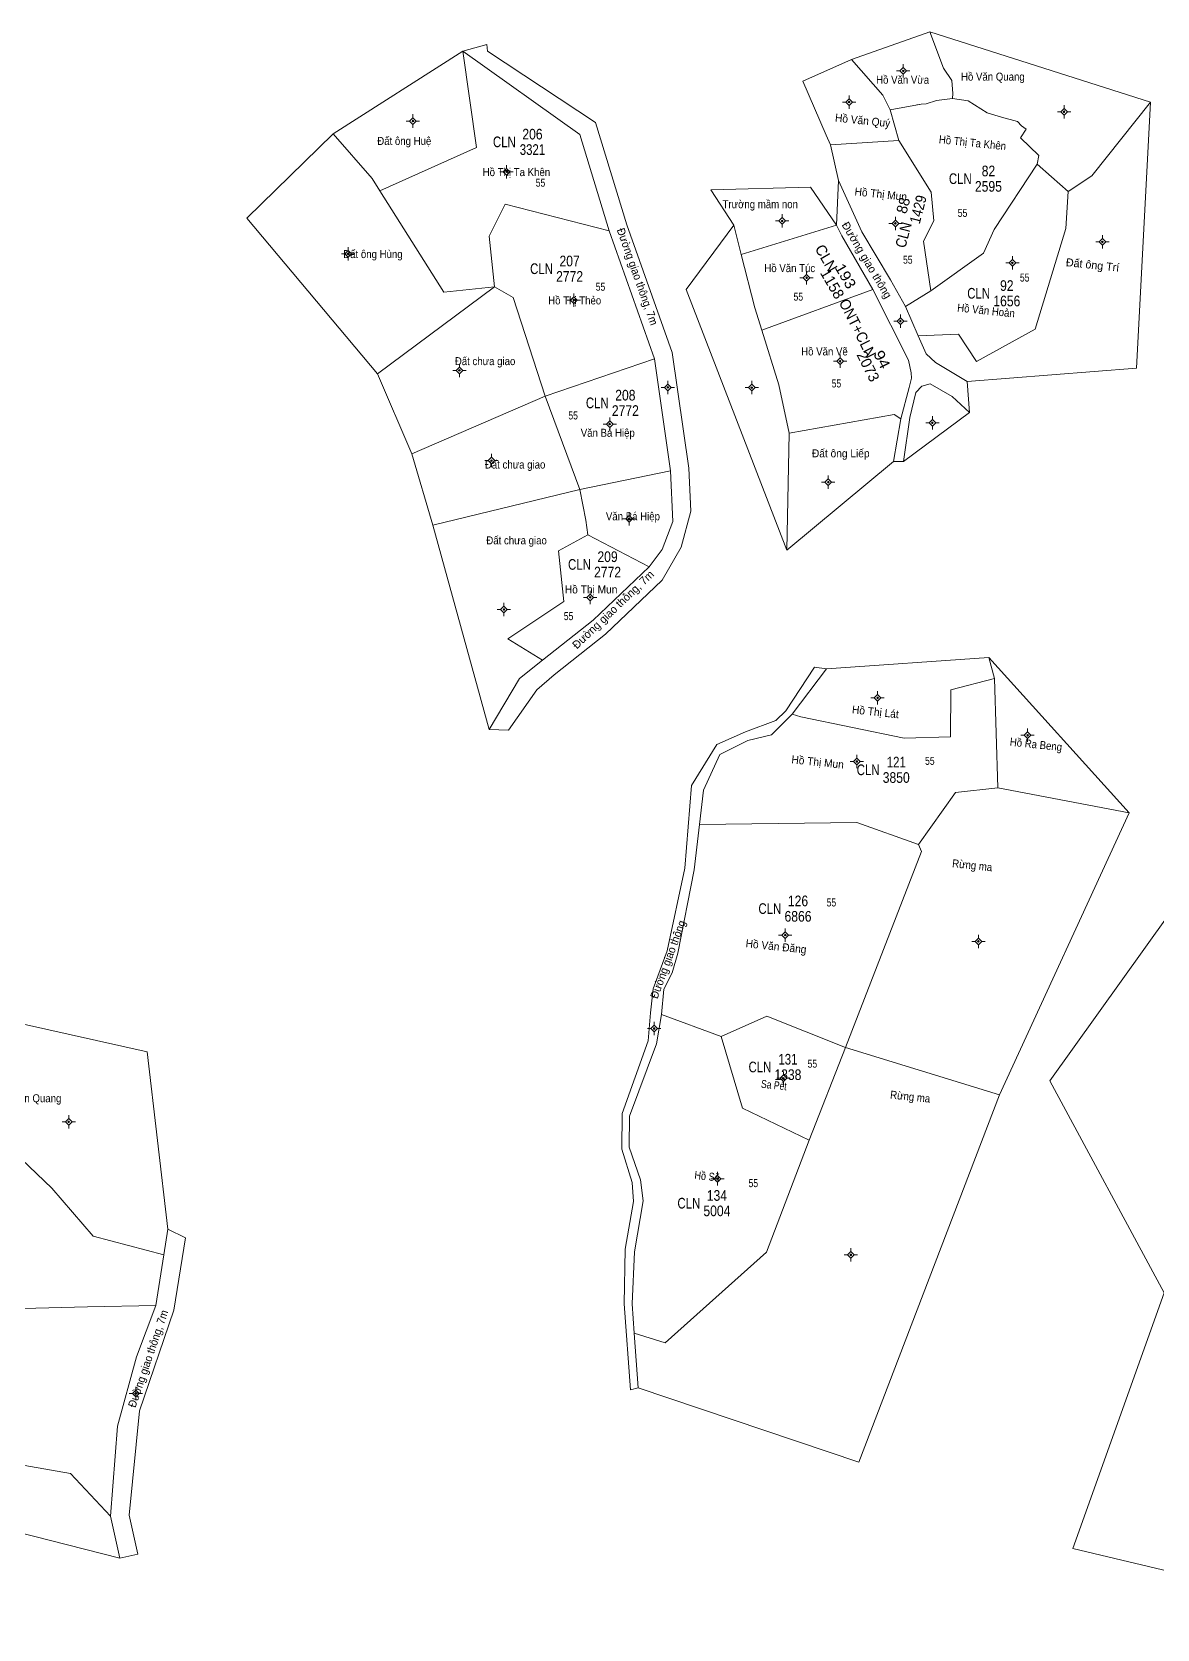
# Model space of a CAD drawing. Header units: metres. Extents: x 532111 to 534111, y 1847471 to 1850320.
# Drawn here: x 532931 to 533352, y 1848227 to 1848826 of the extents above; entities that cross this region are included whole.
import ezdxf
from ezdxf.enums import TextEntityAlignment as Align

# ---------------------------------------------------------------- set-up
doc = ezdxf.new("R2010")
doc.units = ezdxf.units.M
doc.header["$LTSCALE"] = 1.2
for name, color, linetype, lineweight in [('10', 7, 'Continuous', 13), ('11', 7, 'Continuous', 13), ('2', 7, 'Continuous', 13)]:
    doc.layers.add(name, color=color, linetype=linetype, lineweight=lineweight)
for name, color, linetype in [('3', 7, 'Continuous'), ('4', 7, 'Continuous'), ('5', 7, 'Continuous'), ('63', 7, 'Continuous'), ('7', 7, 'Continuous'), ('8', 7, 'Continuous')]:
    doc.layers.add(name, color=color, linetype=linetype)

msp = doc.modelspace()

# ---------------------------------------------------------------- hatches: boundary and pattern name
at = {"layer": '11'}
for points in [[(533257.59, 1848810.9, 1), (533256.99, 1848810.9, 1)], [(533237.27, 1848799.21, 1), (533236.669, 1848799.21, 1)], [(533317.86, 1848795.57, 1), (533317.26, 1848795.57, 1)], [(533073.72, 1848792.12, 1), (533073.12, 1848792.12, 1)], [(533108.87, 1848773.12, 1), (533108.269, 1848773.12, 1)], [(533212.17, 1848754.66, 1), (533211.569, 1848754.66, 1)], [(533254.6, 1848753.72, 1), (533254, 1848753.72, 1)], [(533332.24, 1848746.77, 1), (533331.639, 1848746.77, 1)], [(533049.44, 1848742.34, 1), (533048.84, 1848742.34, 1)], [(533298.5, 1848738.9, 1), (533297.899, 1848738.9, 1)], [(533221.32, 1848733.34, 1), (533220.72, 1848733.34, 1)], [(533134.06, 1848725, 1), (533133.459, 1848725, 1)], [(533256.49, 1848717.09, 1), (533255.889, 1848717.09, 1)], [(533091.17, 1848698.64, 1), (533090.569, 1848698.64, 1)], [(533233.88, 1848702.05, 1), (533233.279, 1848702.05, 1)], [(533169.32, 1848692.25, 1), (533168.72, 1848692.25, 1)], [(533200.77, 1848692.16, 1), (533200.169, 1848692.16, 1)], [(533147.49, 1848678.5, 1), (533146.889, 1848678.5, 1)], [(533268.48, 1848678.96, 1), (533267.88, 1848678.96, 1)], [(533103.19, 1848664.78, 1), (533102.59, 1848664.78, 1)], [(533229.45, 1848656.7, 1), (533228.85, 1848656.7, 1)], [(533154.75, 1848643, 1), (533154.149, 1848643, 1)], [(533107.84, 1848608.97, 1), (533107.24, 1848608.97, 1)], [(533140.18, 1848613.5, 1), (533139.579, 1848613.5, 1)], [(533247.95, 1848575.84, 1), (533247.35, 1848575.84, 1)], [(533304.19, 1848561.81, 1), (533303.59, 1848561.81, 1)], [(533240.15, 1848551.98, 1), (533239.549, 1848551.98, 1)], [(533213.32, 1848486.91, 1), (533212.72, 1848486.91, 1)], [(533285.75, 1848484.53, 1), (533285.149, 1848484.53, 1)], [(533164.17, 1848451.86, 1), (533163.569, 1848451.86, 1)], [(533212.65, 1848433.23, 1), (533212.049, 1848433.23, 1)], [(532944.66, 1848416.89, 1), (532944.059, 1848416.89, 1)], [(533187.86, 1848395.58, 1), (533187.26, 1848395.58, 1)], [(533237.92, 1848367, 1), (533237.319, 1848367, 1)], [(532969.86, 1848315, 1), (532969.26, 1848315, 1)]]:
    msp.add_hatch(color=256, dxfattribs=at).paths.add_polyline_path(points)

# ---------------------------------------------------------------- linework, layer by layer
at = {"layer": '10'}
for p, q in [((533092.12, 1848818.25), (533043.48, 1848787.32)), ((533097.21, 1848782.21), (533092.12, 1848818.25)), ((533252.42, 1848796.3), (533263.92, 1848798.44)), ((533252.42, 1848796.3), (533255.6, 1848784.84)), ((533263.92, 1848798.44), (533262.41, 1848798.24)), ((533097.21, 1848782.21), (533061, 1848766)), ((533228.39, 1848786.86), (533230.04, 1848783.19)), ((533230.04, 1848783.19), (533255.6, 1848784.84)), ((533230.04, 1848783.19), (533233.02, 1848769.79)), ((533291.41, 1848751.48), (533307.44, 1848775.89)), ((533312.88, 1848771.16), (533319.09, 1848765.64)), ((533319.09, 1848765.64), (533327.98, 1848771.59)), ((533232.19, 1848753.01), (533233.02, 1848769.79)), ((533318.21, 1848751.84), (533319.09, 1848765.64)), ((533196.5, 1848742.03), (533193.7, 1848753.06)), ((533196.5, 1848742.03), (533232.19, 1848753.01)), ((533060.17, 1848697.37), (533104, 1848730)), ((533245.86, 1848728.99), (533204.21, 1848713.67)), ((533267.58, 1848728.48), (533258.15, 1848722.61)), ((533258.15, 1848722.61), (533262.91, 1848711.59)), ((533214.5, 1848675.12), (533253.83, 1848682.14)), ((533256.37, 1848680.49), (533253.6, 1848664.51)), ((533253.83, 1848682.14), (533256.37, 1848680.49)), ((533259.68, 1848680.97), (533257.32, 1848664.4)), ((533214.5, 1848675.12), (533213.57, 1848631.27)), ((533080.95, 1848640.57), (533101.97, 1848563.95)), ((533139, 1848637), (533162, 1848625)), ((533291.46, 1848583.13), (533289.38, 1848590.95)), ((533228.44, 1848586.71), (533215.6, 1848569.68)), ((533292.71, 1848542.09), (533291.46, 1848583.13)), ((533292.71, 1848542.09), (533341.99, 1848532.68)), ((533188.94, 1848448.82), (533166.59, 1848457.16)), ((533222, 1848410), (533235.57, 1848444.7)), ((533157.83, 1848317.18), (533156.39, 1848337.63)), ((532969.79, 1848328.84), (532962.7, 1848302.85)), ((533157.83, 1848317.18), (533155, 1848316.38)), ((532811.79, 1848291.86), (532963.48, 1848253.31))]:
    msp.add_line(p, q, dxfattribs=at)
for points in [[(533272.32, 1848811.87), (533267.29, 1848825.51), (533237.8, 1848815.24)], [(533267.29, 1848825.51), (533349.92, 1848799.14), (533327.98, 1848771.59)], [(533092.12, 1848818.25), (533101.08, 1848820.83), (533101.43, 1848818.33), (533141.93, 1848791.53), (533153.65, 1848753.19), (533170.6, 1848705.34), (533176.93, 1848661.99), (533177.65, 1848645.86), (533173.96, 1848632.31), (533166.83, 1848619.93), (533145.59, 1848599.71), (533126.34, 1848584.51), (533119.83, 1848578.88), (533109.25, 1848563.68), (533101.97, 1848563.95)], [(533147, 1848751), (533136, 1848787), (533092.12, 1848818.25)], [(533237.8, 1848815.24), (533219.63, 1848807.02), (533228.39, 1848786.86)], [(533252.42, 1848796.3), (533249.59, 1848801.84), (533237.8, 1848815.24)], [(533275.7, 1848800.6), (533275.82, 1848802.49), (533275.45, 1848807.29), (533272.32, 1848811.87)], [(533275.7, 1848800.6), (533269.67, 1848799.85), (533265.8, 1848798.58), (533263.92, 1848798.44)], [(533275.7, 1848800.6), (533281.62, 1848799.72), (533288.72, 1848795.14)], [(533349.92, 1848799.14), (533344.78, 1848699.48), (533281.19, 1848694.41)], [(533288.72, 1848795.14), (533294.1, 1848793.51), (533300.13, 1848791.88)], [(533300.13, 1848791.88), (533301.57, 1848790.25), (533303.3, 1848789.05)], [(533303.3, 1848789.05), (533301.26, 1848785.83), (533308.12, 1848779.22)], [(533043.48, 1848787.32), (533011.17, 1848755.64), (533060.17, 1848697.37)], [(533061, 1848766), (533058.08, 1848770.52), (533043.48, 1848787.32)], [(533255.6, 1848784.84), (533267.71, 1848765.46), (533268.77, 1848754.67), (533264.84, 1848747.13), (533267.58, 1848728.48)], [(533308.12, 1848779.22), (533307.44, 1848775.89), (533312.88, 1848771.16)], [(533061, 1848766), (533085, 1848728), (533104, 1848730)], [(533193.7, 1848753.06), (533185.18, 1848766.27), (533222.55, 1848767.29), (533232.19, 1848753.01)], [(533233.02, 1848769.79), (533241.78, 1848750.54), (533252.43, 1848732.55), (533258.15, 1848722.61)], [(533104, 1848730), (533102, 1848749), (533108, 1848761), (533147, 1848751)], [(533213.57, 1848631.27), (533175.92, 1848728.94), (533193.7, 1848753.06)], [(533245.86, 1848728.99), (533234.2, 1848749.04), (533232.19, 1848753.01)], [(533147, 1848751), (533164, 1848703), (533170, 1848661), (533136, 1848654), (533123, 1848689), (533164, 1848703)], [(533267.58, 1848728.48), (533287.35, 1848742.63), (533291.41, 1848751.48)], [(533284.72, 1848701.91), (533306.7, 1848714.05), (533318.21, 1848751.84)], [(533204.21, 1848713.67), (533201.59, 1848722.03), (533196.5, 1848742.03)], [(533123, 1848689), (533111, 1848726), (533104, 1848730)], [(533256.37, 1848680.49), (533259.51, 1848692.24), (533260.31, 1848695.69), (533260.18, 1848697.65), (533259.25, 1848702.4), (533245.86, 1848728.99)], [(533214.5, 1848675.12), (533210.63, 1848693.2), (533204.21, 1848713.67)], [(533262.91, 1848711.59), (533277.93, 1848712.24), (533284.72, 1848701.91)], [(533281.19, 1848694.41), (533269.31, 1848701.57), (533265.86, 1848704.77), (533262.91, 1848711.59)], [(533060.17, 1848697.37), (533073.06, 1848667.28), (533123, 1848689)], [(533281.19, 1848694.41), (533282.1, 1848682.77), (533257.32, 1848664.4), (533253.6, 1848664.51), (533213.57, 1848631.27)], [(533282.1, 1848682.77), (533275.6, 1848688.82), (533267.39, 1848693.53), (533264.28, 1848692.75), (533261.98, 1848690.39), (533259.68, 1848680.97)], [(533073.06, 1848667.28), (533080.95, 1848640.57), (533136, 1848654)], [(533170, 1848661), (533170.86, 1848642.02), (533166.88, 1848631.45), (533162, 1848625)], [(533139, 1848637), (533138.2, 1848642.44), (533136, 1848654)], [(533122, 1848590), (533109, 1848598), (533130, 1848612), (533128, 1848631), (533139, 1848637)], [(533162, 1848625), (533141, 1848605), (533122, 1848590)], [(533223.99, 1848587.34), (533228.44, 1848586.71), (533289.38, 1848590.95), (533341.99, 1848532.68), (533293.37, 1848426.98), (533235.57, 1848444.7)], [(533122, 1848590), (533113.39, 1848583.08), (533101.97, 1848563.95)], [(533223.99, 1848587.34), (533213.24, 1848571.01), (533209.43, 1848567.41), (533198.17, 1848563.08), (533187.42, 1848558.4), (533177.88, 1848543), (533175.4, 1848512.03), (533168.77, 1848480.98)], [(533215.6, 1848569.68), (533218.87, 1848568.69), (533257.64, 1848560.73), (533275.04, 1848561.17), (533275.06, 1848578.9), (533291.46, 1848583.13)], [(533215.6, 1848569.68), (533207.83, 1848561.97), (533198.98, 1848559.83), (533188.51, 1848554.67)], [(533180.88, 1848528.34), (533182.43, 1848541.25), (533188.51, 1848554.67)], [(533401.58, 1848557.13), (533312.27, 1848432.28), (533355.13, 1848352.82)], [(533262.99, 1848520.84), (533276.9, 1848540.32), (533292.71, 1848542.09)], [(533166.59, 1848457.16), (533167.47, 1848466.63), (533170.6, 1848472.72), (533172.73, 1848480.11), (533178.86, 1848511.42), (533180.88, 1848528.34)], [(533180.88, 1848528.34), (533239.83, 1848529.12), (533262.99, 1848520.84)], [(533262.99, 1848520.84), (533264.16, 1848518.18), (533235.57, 1848444.7)], [(533168.77, 1848480.98), (533163.53, 1848466.71), (533162.56, 1848457.74), (533161.68, 1848447.26), (533151.87, 1848420.05), (533151.79, 1848406.7), (533155.68, 1848394.1), (533156.13, 1848387), (533152.95, 1848369.12), (533152.63, 1848348.71), (533155, 1848316.38)], [(532981.53, 1848376.69), (532973.77, 1848443.19), (532868.02, 1848466.78)], [(532980, 1848367), (532953.54, 1848374.01), (532938, 1848392), (532895, 1848433), (532859, 1848464)], [(533166.59, 1848457.16), (533164.71, 1848446.13), (533154.6, 1848418.96), (533154.55, 1848407.39)], [(533188.94, 1848448.82), (533206.08, 1848456.47), (533235.57, 1848444.7)], [(533188.94, 1848448.82), (533197, 1848422), (533222, 1848410)], [(533293.37, 1848426.98), (533240.56, 1848289.3), (533157.83, 1848317.18)], [(533156.39, 1848337.63), (533155.62, 1848348.6), (533156.54, 1848368.15), (533159.8, 1848387.25), (533158.78, 1848395.13), (533154.55, 1848407.39)], [(533222, 1848410), (533206, 1848368), (533168, 1848334), (533156.39, 1848337.63)], [(532981.53, 1848376.69), (532988.1, 1848373.45), (532983.82, 1848346.31), (532970.89, 1848308.51), (532967.08, 1848269.43), (532970.31, 1848254.83), (532963.48, 1848253.31)], [(532969.79, 1848328.84), (532977, 1848348), (532980, 1848367), (532981.53, 1848376.69)], [(532834, 1848368), (532863, 1848353), (532927.22, 1848346.9), (532951.36, 1848347.59), (532977, 1848348)], [(533355.13, 1848352.82), (533320.84, 1848256.92), (533447.94, 1848226.72)], [(532960, 1848269), (532945, 1848285), (532882, 1848296), (532841, 1848300), (532817, 1848301)], [(532963.48, 1848253.31), (532960, 1848269), (532962.7, 1848302.85)]]:
    msp.add_lwpolyline(points, dxfattribs=at)
at = {"layer": '11'}
for p, q in [((533257.29, 1848813.4), (533257.29, 1848812.15)), ((533256.04, 1848810.9), (533254.79, 1848810.9)), ((533257.29, 1848809.65), (533257.29, 1848808.4)), ((533259.79, 1848810.9), (533258.54, 1848810.9)), ((533236.97, 1848801.71), (533236.97, 1848800.46)), ((533073.42, 1848794.62), (533073.42, 1848793.37)), ((533235.72, 1848799.21), (533234.47, 1848799.21)), ((533236.97, 1848797.96), (533236.97, 1848796.71)), ((533239.47, 1848799.21), (533238.22, 1848799.21)), ((533316.31, 1848795.57), (533315.06, 1848795.57)), ((533317.56, 1848798.07), (533317.56, 1848796.82)), ((533317.56, 1848794.32), (533317.56, 1848793.07)), ((533320.06, 1848795.57), (533318.81, 1848795.57)), ((533072.17, 1848792.12), (533070.92, 1848792.12)), ((533073.42, 1848790.87), (533073.42, 1848789.62)), ((533075.92, 1848792.12), (533074.67, 1848792.12)), ((533107.32, 1848773.12), (533106.07, 1848773.12)), ((533108.57, 1848775.62), (533108.57, 1848774.37)), ((533108.57, 1848771.87), (533108.57, 1848770.62)), ((533111.07, 1848773.12), (533109.82, 1848773.12)), ((533210.62, 1848754.66), (533209.37, 1848754.66)), ((533211.87, 1848757.16), (533211.87, 1848755.91)), ((533211.87, 1848753.41), (533211.87, 1848752.16)), ((533214.37, 1848754.66), (533213.12, 1848754.66)), ((533253.05, 1848753.72), (533251.8, 1848753.72)), ((533254.3, 1848756.22), (533254.3, 1848754.97)), ((533254.3, 1848752.47), (533254.3, 1848751.22)), ((533256.8, 1848753.72), (533255.55, 1848753.72)), ((533330.69, 1848746.77), (533329.44, 1848746.77)), ((533331.94, 1848749.27), (533331.94, 1848748.02)), ((533334.44, 1848746.77), (533333.19, 1848746.77)), ((533047.89, 1848742.34), (533046.64, 1848742.34)), ((533049.14, 1848744.84), (533049.14, 1848743.59)), ((533049.14, 1848741.09), (533049.14, 1848739.84)), ((533051.64, 1848742.34), (533050.39, 1848742.34)), ((533298.2, 1848741.4), (533298.2, 1848740.15)), ((533331.94, 1848745.52), (533331.94, 1848744.27)), ((533221.02, 1848735.84), (533221.02, 1848734.59)), ((533296.95, 1848738.9), (533295.7, 1848738.9)), ((533298.2, 1848737.65), (533298.2, 1848736.4)), ((533300.7, 1848738.9), (533299.45, 1848738.9)), ((533219.77, 1848733.34), (533218.52, 1848733.34)), ((533221.02, 1848732.09), (533221.02, 1848730.84)), ((533223.52, 1848733.34), (533222.27, 1848733.34)), ((533132.51, 1848725), (533131.26, 1848725)), ((533133.76, 1848727.5), (533133.76, 1848726.25)), ((533133.76, 1848723.75), (533133.76, 1848722.5)), ((533136.26, 1848725), (533135.01, 1848725)), ((533254.94, 1848717.09), (533253.69, 1848717.09)), ((533256.19, 1848719.59), (533256.19, 1848718.34)), ((533258.69, 1848717.09), (533257.44, 1848717.09)), ((533256.19, 1848715.84), (533256.19, 1848714.59)), ((533233.58, 1848704.55), (533233.58, 1848703.3)), ((533089.62, 1848698.64), (533088.37, 1848698.64)), ((533090.87, 1848701.14), (533090.87, 1848699.89)), ((533093.37, 1848698.64), (533092.12, 1848698.64)), ((533232.33, 1848702.05), (533231.08, 1848702.05)), ((533233.58, 1848700.8), (533233.58, 1848699.55)), ((533236.08, 1848702.05), (533234.83, 1848702.05)), ((533090.87, 1848697.39), (533090.87, 1848696.14)), ((533169.02, 1848694.75), (533169.02, 1848693.5)), ((533200.47, 1848694.66), (533200.47, 1848693.41)), ((533167.77, 1848692.25), (533166.52, 1848692.25)), ((533169.02, 1848691), (533169.02, 1848689.75)), ((533171.52, 1848692.25), (533170.27, 1848692.25)), ((533199.22, 1848692.16), (533197.97, 1848692.16)), ((533200.47, 1848690.91), (533200.47, 1848689.66)), ((533202.97, 1848692.16), (533201.72, 1848692.16)), ((533147.19, 1848681), (533147.19, 1848679.75)), ((533268.18, 1848681.46), (533268.18, 1848680.21)), ((533145.94, 1848678.5), (533144.69, 1848678.5)), ((533147.19, 1848677.25), (533147.19, 1848676)), ((533149.69, 1848678.5), (533148.44, 1848678.5)), ((533266.93, 1848678.96), (533265.68, 1848678.96)), ((533268.18, 1848677.71), (533268.18, 1848676.46)), ((533270.68, 1848678.96), (533269.43, 1848678.96)), ((533101.64, 1848664.78), (533100.39, 1848664.78)), ((533102.89, 1848667.28), (533102.89, 1848666.03)), ((533102.89, 1848663.53), (533102.89, 1848662.28)), ((533105.39, 1848664.78), (533104.14, 1848664.78)), ((533227.9, 1848656.7), (533226.65, 1848656.7)), ((533229.15, 1848659.2), (533229.15, 1848657.95)), ((533231.65, 1848656.7), (533230.4, 1848656.7)), ((533229.15, 1848655.45), (533229.15, 1848654.2)), ((533154.45, 1848645.5), (533154.45, 1848644.25)), ((533153.2, 1848643), (533151.95, 1848643)), ((533154.45, 1848641.75), (533154.45, 1848640.5)), ((533156.95, 1848643), (533155.7, 1848643)), ((533139.88, 1848616), (533139.88, 1848614.75)), ((533106.29, 1848608.97), (533105.04, 1848608.97)), ((533107.54, 1848611.47), (533107.54, 1848610.22)), ((533110.04, 1848608.97), (533108.79, 1848608.97)), ((533138.63, 1848613.5), (533137.38, 1848613.5)), ((533139.88, 1848612.25), (533139.88, 1848611)), ((533142.38, 1848613.5), (533141.13, 1848613.5)), ((533107.54, 1848607.72), (533107.54, 1848606.47)), ((533246.4, 1848575.84), (533245.15, 1848575.84)), ((533247.65, 1848578.34), (533247.65, 1848577.09)), ((533247.65, 1848574.59), (533247.65, 1848573.34)), ((533250.15, 1848575.84), (533248.9, 1848575.84)), ((533302.64, 1848561.81), (533301.39, 1848561.81)), ((533303.89, 1848564.31), (533303.89, 1848563.06)), ((533303.89, 1848560.56), (533303.89, 1848559.31)), ((533306.39, 1848561.81), (533305.14, 1848561.81)), ((533238.6, 1848551.98), (533237.35, 1848551.98)), ((533239.85, 1848554.48), (533239.85, 1848553.23)), ((533239.85, 1848550.73), (533239.85, 1848549.48)), ((533242.35, 1848551.98), (533241.1, 1848551.98)), ((533213.02, 1848489.41), (533213.02, 1848488.16)), ((533211.77, 1848486.91), (533210.52, 1848486.91)), ((533213.02, 1848485.66), (533213.02, 1848484.41)), ((533215.52, 1848486.91), (533214.27, 1848486.91)), ((533284.2, 1848484.53), (533282.95, 1848484.53)), ((533285.45, 1848487.03), (533285.45, 1848485.78)), ((533285.45, 1848483.28), (533285.45, 1848482.03)), ((533287.95, 1848484.53), (533286.7, 1848484.53)), ((533163.87, 1848454.36), (533163.87, 1848453.11)), ((533162.62, 1848451.86), (533161.37, 1848451.86)), ((533163.87, 1848450.61), (533163.87, 1848449.36)), ((533166.37, 1848451.86), (533165.12, 1848451.86)), ((533212.35, 1848435.73), (533212.35, 1848434.48)), ((533211.1, 1848433.23), (533209.85, 1848433.23)), ((533212.35, 1848431.98), (533212.35, 1848430.73)), ((533214.85, 1848433.23), (533213.6, 1848433.23)), ((532943.11, 1848416.89), (532941.86, 1848416.89)), ((532944.36, 1848419.39), (532944.36, 1848418.14)), ((532946.86, 1848416.89), (532945.61, 1848416.89)), ((532944.36, 1848415.64), (532944.36, 1848414.39)), ((533186.31, 1848395.58), (533185.06, 1848395.58)), ((533187.56, 1848398.08), (533187.56, 1848396.83)), ((533187.56, 1848394.33), (533187.56, 1848393.08)), ((533190.06, 1848395.58), (533188.81, 1848395.58)), ((533237.62, 1848369.5), (533237.62, 1848368.25)), ((533236.37, 1848367), (533235.12, 1848367)), ((533237.62, 1848365.75), (533237.62, 1848364.5)), ((533240.12, 1848367), (533238.87, 1848367)), ((532969.56, 1848317.5), (532969.56, 1848316.25)), ((532968.31, 1848315), (532967.06, 1848315)), ((532969.56, 1848313.75), (532969.56, 1848312.5)), ((532972.06, 1848315), (532970.81, 1848315))]:
    msp.add_line(p, q, dxfattribs=at)
for points in [[(533257.29, 1848812.15), (533256.04, 1848810.9), (533257.29, 1848809.65), (533258.54, 1848810.9)], [(533236.97, 1848800.46), (533235.72, 1848799.21), (533236.97, 1848797.96), (533238.22, 1848799.21)], [(533317.56, 1848796.82), (533316.31, 1848795.57), (533317.56, 1848794.32), (533318.81, 1848795.57)], [(533073.42, 1848793.37), (533072.17, 1848792.12), (533073.42, 1848790.87), (533074.67, 1848792.12)], [(533108.57, 1848774.37), (533107.32, 1848773.12), (533108.57, 1848771.87), (533109.82, 1848773.12)], [(533211.87, 1848755.91), (533210.62, 1848754.66), (533211.87, 1848753.41), (533213.12, 1848754.66)], [(533254.3, 1848754.97), (533253.05, 1848753.72), (533254.3, 1848752.47), (533255.55, 1848753.72)], [(533331.94, 1848748.02), (533330.69, 1848746.77), (533331.94, 1848745.52), (533333.19, 1848746.77)], [(533049.14, 1848743.59), (533047.89, 1848742.34), (533049.14, 1848741.09), (533050.39, 1848742.34)], [(533221.02, 1848734.59), (533219.77, 1848733.34), (533221.02, 1848732.09), (533222.27, 1848733.34)], [(533298.2, 1848740.15), (533296.95, 1848738.9), (533298.2, 1848737.65), (533299.45, 1848738.9)], [(533133.76, 1848726.25), (533132.51, 1848725), (533133.76, 1848723.75), (533135.01, 1848725)], [(533256.19, 1848718.34), (533254.94, 1848717.09), (533256.19, 1848715.84), (533257.44, 1848717.09)], [(533090.87, 1848699.89), (533089.62, 1848698.64), (533090.87, 1848697.39), (533092.12, 1848698.64)], [(533233.58, 1848703.3), (533232.33, 1848702.05), (533233.58, 1848700.8), (533234.83, 1848702.05)], [(533169.02, 1848693.5), (533167.77, 1848692.25), (533169.02, 1848691), (533170.27, 1848692.25)], [(533200.47, 1848693.41), (533199.22, 1848692.16), (533200.47, 1848690.91), (533201.72, 1848692.16)], [(533147.19, 1848679.75), (533145.94, 1848678.5), (533147.19, 1848677.25), (533148.44, 1848678.5)], [(533268.18, 1848680.21), (533266.93, 1848678.96), (533268.18, 1848677.71), (533269.43, 1848678.96)], [(533102.89, 1848666.03), (533101.64, 1848664.78), (533102.89, 1848663.53), (533104.14, 1848664.78)], [(533229.15, 1848657.95), (533227.9, 1848656.7), (533229.15, 1848655.45), (533230.4, 1848656.7)], [(533154.45, 1848644.25), (533153.2, 1848643), (533154.45, 1848641.75), (533155.7, 1848643)], [(533139.88, 1848614.75), (533138.63, 1848613.5), (533139.88, 1848612.25), (533141.13, 1848613.5)], [(533107.54, 1848610.22), (533106.29, 1848608.97), (533107.54, 1848607.72), (533108.79, 1848608.97)], [(533247.65, 1848577.09), (533246.4, 1848575.84), (533247.65, 1848574.59), (533248.9, 1848575.84)], [(533303.89, 1848563.06), (533302.64, 1848561.81), (533303.89, 1848560.56), (533305.14, 1848561.81)], [(533239.85, 1848553.23), (533238.6, 1848551.98), (533239.85, 1848550.73), (533241.1, 1848551.98)], [(533213.02, 1848488.16), (533211.77, 1848486.91), (533213.02, 1848485.66), (533214.27, 1848486.91)], [(533285.45, 1848485.78), (533284.2, 1848484.53), (533285.45, 1848483.28), (533286.7, 1848484.53)], [(533163.87, 1848453.11), (533162.62, 1848451.86), (533163.87, 1848450.61), (533165.12, 1848451.86)], [(533212.35, 1848434.48), (533211.1, 1848433.23), (533212.35, 1848431.98), (533213.6, 1848433.23)], [(532944.36, 1848418.14), (532943.11, 1848416.89), (532944.36, 1848415.64), (532945.61, 1848416.89)], [(533187.56, 1848396.83), (533186.31, 1848395.58), (533187.56, 1848394.33), (533188.81, 1848395.58)], [(533237.62, 1848368.25), (533236.37, 1848367), (533237.62, 1848365.75), (533238.87, 1848367)], [(532969.56, 1848316.25), (532968.31, 1848315), (532969.56, 1848313.75), (532970.81, 1848315)]]:
    msp.add_lwpolyline(points, close=True, dxfattribs=at)
for centre in [(533257.29, 1848810.9), (533236.97, 1848799.21), (533317.56, 1848795.57), (533073.42, 1848792.12), (533108.569, 1848773.12), (533211.87, 1848754.66), (533254.3, 1848753.72), (533331.939, 1848746.77), (533049.14, 1848742.34), (533298.199, 1848738.9), (533221.02, 1848733.34), (533133.76, 1848725), (533256.189, 1848717.09), (533090.87, 1848698.64), (533233.579, 1848702.05), (533169.02, 1848692.25), (533200.47, 1848692.16), (533147.189, 1848678.5), (533268.18, 1848678.96), (533102.89, 1848664.78), (533229.15, 1848656.7), (533154.449, 1848643), (533107.54, 1848608.97), (533139.88, 1848613.5), (533247.65, 1848575.84), (533303.89, 1848561.81), (533239.85, 1848551.98), (533213.02, 1848486.91), (533285.449, 1848484.53), (533163.87, 1848451.86), (533212.35, 1848433.23), (532944.36, 1848416.89), (533187.56, 1848395.58), (533237.62, 1848367), (532969.56, 1848315)]:
    msp.add_circle(centre, 0.3, dxfattribs=at)

# ---------------------------------------------------------------- texts
at = {"layer": '2'}
for s, width, p in [('Hồ Văn Vừa', 0.9, (533257.03, 1848806.09)), ('Hồ Văn Quang', 0.9, (533290.86, 1848807.25)), ('Đất ông Huệ', 0.9, (533070.19, 1848783.15)), ('Hồ Thị Ta Khên', 0.9, (533112.23, 1848771.46)), ('Trường mầm non', 0.9, (533203.645, 1848759.42)), ('Đất ông Hùng', 0.9, (533058.435, 1848740.73)), ('Hồ Văn Túc', 0.9, (533214.72, 1848735.46)), ('Hồ Thị Thẻo', 0.9, (533134.08, 1848723.35)), ('Hồ Văn Vẽ', 0.9, (533227.73, 1848704.22)), ('Đất chưa giao', 0.9, (533100.48, 1848700.59)), ('Văn Bá Hiệp', 0.9, (533146.485, 1848673.73)), ('Đất ông Liếp', 0.95, (533233.835, 1848666.02)), ('Đất chưa giao', 0.9, (533111.74, 1848661.82)), ('Văn Bá Hiệp', 0.9, (533155.915, 1848642.42)), ('Đất chưa giao', 0.9, (533112.29, 1848633.4)), ('Hồ Thị Mun', 0.95, (533140.245, 1848614.99)), ('Hồ Văn Quang', 0.9, (532929.67, 1848424.23))]:
    msp.add_text(s, height=3, dxfattribs=dict(at, width=width)).set_placement(p, align=Align.CENTER)
for s, width, p in [('Hồ Văn Quý', 0.95, (533241.898, 1848790.84)), ('Hồ Thị Ta Khên', 0.9, (533283.073, 1848782.476)), ('Hồ Thị Mun', 0.95, (533248.698, 1848763.214)), ('Hồ Văn Hoàn', 0.9, (533288.163, 1848719.586)), ('Hồ Thị Lát', 0.95, (533246.673, 1848569.116)), ('Hồ Ra Beng', 0.9, (533306.883, 1848556.906)), ('Hồ Thị Mun', 0.95, (533225.028, 1848550.304)), ('Rừng ma', 0.9, (533282.983, 1848511.586)), ('Hồ Văn Đăng', 0.95, (533209.438, 1848481.159)), ('Sa Pét', 0.8, (533208.613, 1848429.184)), ('Rừng ma', 0.9, (533259.733, 1848424.846)), ('Hồ Sã', 0.85, (533183.568, 1848394.983))]:
    msp.add_text(s, height=3, rotation=354, dxfattribs=dict(at, width=width)).set_placement(p, align=Align.CENTER)
msp.add_text('Đất ông Trí', height=3, rotation=354, dxfattribs=at).set_placement((533328.108, 1848736.679), align=Align.CENTER)
at = {"layer": '3', "width": 0.8}
for p in [(533113.18, 1848782.3), (533284.13, 1848768.5), (533127.11, 1848734.74), (533291.01, 1848725.53), (533148.02, 1848684.44), (533141.34, 1848623.88), (533249.56, 1848546.87), (533212.72, 1848494.83), (533209.01, 1848435.46), (533182.35, 1848384.39)]:
    msp.add_text('CLN ', height=4, dxfattribs=at).set_placement(p, align=Align.RIGHT)
at = {"layer": '3'}
for s, rotation, width, p in [('CLN ', 75.299, 0.9, (533260.84, 1848754.865)), ('ONT+CLN', 296.729, 0.95, (533243.74, 1848702.829))]:
    msp.add_text(s, height=4, rotation=rotation, dxfattribs=dict(at, width=width)).set_placement(p, align=Align.RIGHT)
msp.add_text('CLN ', height=4, rotation=300.18, dxfattribs=at).set_placement((533230.102, 1848733.791), align=Align.RIGHT)
at = {"layer": '4'}
for s, width, p in [('206', 0.85, (533118.24, 1848785.19)), ('82', 0.85, (533289.21, 1848771.39)), ('207', 0.85, (533132.17, 1848737.63)), ('92', 0.85, (533296.1, 1848728.42)), ('208', 0.85, (533153.075, 1848687.33)), ('209', 0.85, (533146.395, 1848626.77)), ('121', 0.8, (533254.64, 1848549.76)), ('126', 0.85, (533217.81, 1848497.72)), ('131', 0.8, (533214.02, 1848438.35)), ('134', 0.85, (533187.395, 1848387.28))]:
    msp.add_text(s, height=4, dxfattribs=dict(at, width=width)).set_placement(p, align=Align.CENTER)
msp.add_text('88', height=4, rotation=75.299, dxfattribs=at).set_placement((533259.185, 1848759.952), align=Align.CENTER)
for s, rotation, width, p in [('193', 300.18, 1.1, (533233.912, 1848732.975)), ('94', 296.729, 1.15, (533247.481, 1848701.81))]:
    msp.add_text(s, height=4, rotation=rotation, dxfattribs=dict(at, width=width)).set_placement(p, align=Align.CENTER)
at = {"layer": '5'}
for s, width, p in [('3321', 0.8, (533118.24, 1848779.41)), ('2595', 0.85, (533289.195, 1848765.61)), ('2772', 0.85, (533132.165, 1848731.85)), ('1656', 0.85, (533296.1, 1848722.64)), ('2772', 0.85, (533153.075, 1848681.55)), ('2772', 0.85, (533146.395, 1848620.99)), ('3850', 0.85, (533254.635, 1848543.98)), ('6866', 0.85, (533217.81, 1848491.94)), ('1338', 0.85, (533214.015, 1848432.57)), ('5004', 0.85, (533187.395, 1848381.5))]:
    msp.add_text(s, height=4, dxfattribs=dict(at, width=width)).set_placement(p, align=Align.CENTER)
at = {"layer": '5', "width": 0.9}
msp.add_text('1429', height=4, rotation=75.299, dxfattribs=at).set_placement((533264.776, 1848758.467), align=Align.CENTER)
at = {"layer": '5'}
for s, rotation, p in [('1158', 300.18, (533228.928, 1848730.06)), ('2073', 296.729, (533242.317, 1848699.205))]:
    msp.add_text(s, height=4, rotation=rotation, dxfattribs=at).set_placement(p, align=Align.CENTER)
at = {"layer": '63'}
msp.add_text('D', height=0.01, dxfattribs=at).set_placement((533262.415, 1848798.24), align=Align.CENTER)
at = {"layer": '7', "width": 0.8}
for p in [(533121.26, 1848767.48), (533279.5, 1848756.15), (533258.97, 1848738.61), (533302.79, 1848731.92), (533143.75, 1848728.48), (533217.92, 1848724.77), (533232.22, 1848692.22), (533133.5, 1848680.23), (533131.78, 1848604.99), (533267.24, 1848550.73), (533230.34, 1848497.64), (533223.19, 1848437.18), (533201.05, 1848392.41)]:
    msp.add_text('55', height=3, dxfattribs=at).set_placement(p, align=Align.CENTER)
at = {"layer": '8'}
for s, rotation, p in [('Đường giao thông', 300.651, (533242.335, 1848739.2)), ('Đường giao thông, 7m', 43.603, (533149.501, 1848607.874))]:
    msp.add_text(s, height=3, rotation=rotation, dxfattribs=at).set_placement(p, align=Align.CENTER)
at = {"layer": '8', "width": 0.95}
for s, rotation, p in [('Đường giao thông, 7m', 289.502, (533156.198, 1848733.276)), ('Đường giao thông', 69.837, (533170.422, 1848477.278)), ('Đường giao thông, 7m', 71.116, (532975.548, 1848327.605))]:
    msp.add_text(s, height=3, rotation=rotation, dxfattribs=at).set_placement(p, align=Align.CENTER)

doc.saveas('drawing.dxf')
